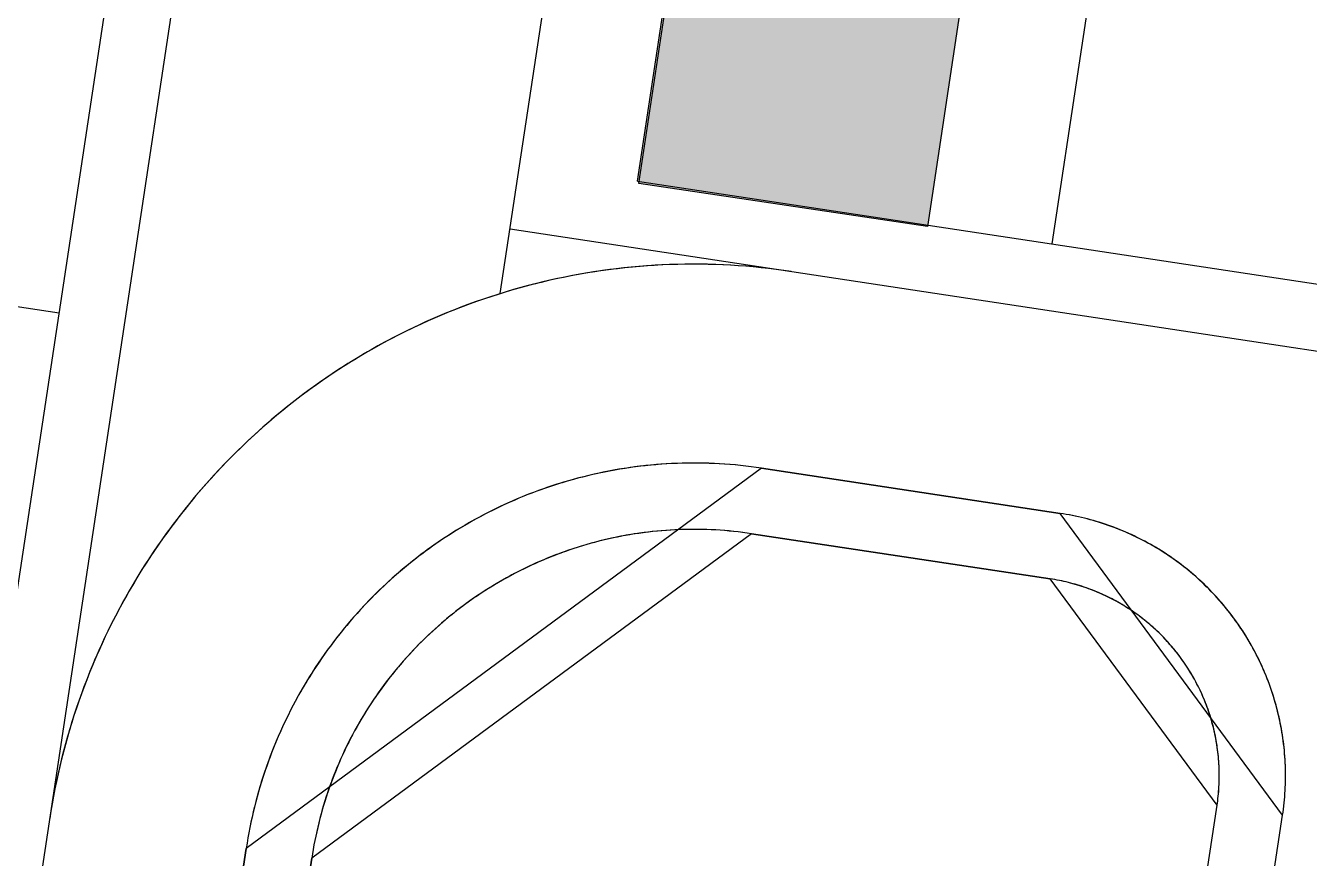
# Model space of a CAD drawing. Header units: metres. Extents: x 680594 to 684853, y 828874 to 830078.
# Drawn here: x 681727.3 to 681785.5, y 829642.9 to 829680.5 of the extents above; entities that cross this region are included whole.
import ezdxf

# ---------------------------------------------------------------- set-up
doc = ezdxf.new("R2010")
doc.units = ezdxf.units.M
doc.layers.add('PLOT_LINES', color=7, linetype='Continuous')
doc.layers.add('SELECTED_PLOTS', color=3, linetype='Continuous')

msp = doc.modelspace()

# ---------------------------------------------------------------- hatches: boundary and pattern name
at = {"layer": 'SELECTED_PLOTS'}
h = msp.add_hatch(color=3, dxfattribs=at)
h.dxf.hatch_style = 1
h.paths.add_polyline_path([(681759.755, 829704.184), (681772.795, 829702.226), (681768.173, 829671.448), (681755.1, 829673.4)])

# ---------------------------------------------------------------- linework, layer by layer
at = {"layer": 'PLOT_LINES'}
for points in [[(681755.03, 829673.498), (681764.299, 829734.801)], [(681755.03, 829673.498), (681764.299, 829734.801)], [(681773.817, 829670.658), (681783.086, 829731.961)], [(681773.817, 829670.658), (681783.086, 829731.961)], [(681720.149, 829589.956), (681737.463, 829704.472)], [(681748.825, 829668.411), (681753.902, 829701.987)], [(681717.183, 829590.404), (681734.049, 829701.955)], [(681667.543, 829676.814), (681728.846, 829667.546)], [(681755.03, 829673.498), (681821.452, 829663.456)], [(681755.03, 829673.498), (681821.452, 829663.456)], [(681749.267, 829671.335), (681821.004, 829660.489)], [(681749.267, 829671.335), (681821.004, 829660.489)], [(681761.998, 829669.411), (681761.655, 829669.46), (681761.313, 829669.506), (681760.969, 829669.548), (681760.626, 829669.585), (681760.281, 829669.619), (681759.937, 829669.648), (681759.592, 829669.674), (681759.247, 829669.695), (681758.902, 829669.713), (681758.556, 829669.726), (681758.21, 829669.736), (681757.865, 829669.741), (681757.519, 829669.742), (681757.173, 829669.739), (681756.827, 829669.732), (681756.482, 829669.721), (681756.136, 829669.706), (681755.791, 829669.687), (681755.446, 829669.664), (681755.101, 829669.637), (681754.757, 829669.606), (681754.413, 829669.571), (681754.069, 829669.532), (681753.726, 829669.488), (681753.383, 829669.441), (681753.041, 829669.39), (681752.7, 829669.334), (681752.359, 829669.275), (681752.019, 829669.212), (681751.68, 829669.145), (681751.342, 829669.073), (681751.004, 829668.998), (681750.668, 829668.919), (681750.332, 829668.836), (681749.997, 829668.749), (681749.664, 829668.658), (681749.331, 829668.563), (681749, 829668.464), (681748.669, 829668.362), (681748.34, 829668.255), (681748.013, 829668.145), (681747.686, 829668.031), (681747.361, 829667.913), (681747.038, 829667.791), (681746.715, 829667.666), (681746.395, 829667.536), (681746.075, 829667.403), (681745.758, 829667.266), (681745.442, 829667.126), (681745.128, 829666.982), (681744.815, 829666.834), (681744.504, 829666.682), (681744.195, 829666.527), (681743.888, 829666.368), (681743.583, 829666.206), (681743.279, 829666.04), (681742.978, 829665.87), (681742.678, 829665.697), (681742.381, 829665.521), (681742.086, 829665.341), (681741.793, 829665.157), (681741.502, 829664.97), (681741.213, 829664.78), (681740.926, 829664.587), (681740.642, 829664.39), (681740.36, 829664.189), (681740.081, 829663.986), (681739.804, 829663.779), (681739.529, 829663.569), (681739.257, 829663.356), (681738.987, 829663.139), (681738.72, 829662.919), (681738.455, 829662.697), (681738.193, 829662.471), (681737.934, 829662.242), (681737.678, 829662.01), (681737.424, 829661.775), (681737.173, 829661.537), (681736.925, 829661.297), (681736.679, 829661.053), (681736.437, 829660.806), (681736.197, 829660.557), (681735.961, 829660.305), (681735.727, 829660.05), (681735.496, 829659.792), (681735.268, 829659.532), (681735.044, 829659.269), (681734.822, 829659.004), (681734.604, 829658.736), (681734.389, 829658.465), (681734.177, 829658.192), (681733.968, 829657.916), (681733.762, 829657.638), (681733.56, 829657.357), (681733.361, 829657.075), (681733.166, 829656.789), (681732.973, 829656.502), (681732.784, 829656.212), (681732.599, 829655.921), (681732.417, 829655.627), (681732.238, 829655.33), (681732.063, 829655.032), (681731.891, 829654.732), (681731.723, 829654.43), (681731.559, 829654.126), (681731.398, 829653.82), (681731.241, 829653.512), (681731.087, 829653.202), (681730.937, 829652.89), (681730.79, 829652.577), (681730.647, 829652.262), (681730.508, 829651.946), (681730.373, 829651.627), (681730.242, 829651.308), (681730.114, 829650.986), (681729.99, 829650.663), (681729.869, 829650.339), (681729.753, 829650.014), (681729.64, 829649.687), (681729.532, 829649.358), (681729.427, 829649.029), (681729.326, 829648.698), (681729.228, 829648.366), (681729.135, 829648.033), (681729.046, 829647.699), (681728.96, 829647.364), (681728.879, 829647.028), (681728.801, 829646.691), (681728.727, 829646.353), (681728.658, 829646.015), (681728.592, 829645.675), (681728.53, 829645.335), (681728.473, 829644.994), (681728.419, 829644.652)], [(681761.998, 829669.411), (681761.658, 829669.46), (681761.318, 829669.505), (681760.977, 829669.547), (681760.636, 829669.584), (681760.294, 829669.618), (681759.952, 829669.647), (681759.61, 829669.673), (681759.267, 829669.694), (681758.925, 829669.712), (681758.582, 829669.725), (681758.238, 829669.735), (681757.895, 829669.74), (681757.552, 829669.742), (681757.209, 829669.74), (681756.866, 829669.733), (681756.523, 829669.723), (681756.18, 829669.708), (681755.837, 829669.69), (681755.494, 829669.668), (681755.152, 829669.641), (681754.81, 829669.611), (681754.469, 829669.577), (681754.128, 829669.538), (681753.787, 829669.496), (681753.447, 829669.45), (681753.107, 829669.4), (681752.768, 829669.346), (681752.43, 829669.288), (681752.092, 829669.226), (681751.755, 829669.16), (681751.419, 829669.09), (681751.084, 829669.016), (681750.75, 829668.939), (681750.416, 829668.857), (681750.084, 829668.772), (681749.752, 829668.683), (681749.422, 829668.589), (681749.093, 829668.493), (681748.765, 829668.392), (681748.438, 829668.287), (681748.112, 829668.179), (681747.788, 829668.067), (681747.465, 829667.951), (681747.143, 829667.831), (681746.823, 829667.708), (681746.504, 829667.581), (681746.186, 829667.45), (681745.871, 829667.315), (681745.556, 829667.177), (681745.244, 829667.035), (681744.933, 829666.89), (681744.624, 829666.741), (681744.316, 829666.588), (681744.011, 829666.432), (681743.707, 829666.272), (681743.405, 829666.109), (681743.105, 829665.942), (681742.807, 829665.772), (681742.511, 829665.598), (681742.217, 829665.421), (681741.925, 829665.241), (681741.635, 829665.057), (681741.347, 829664.869), (681741.062, 829664.679), (681740.779, 829664.485), (681740.498, 829664.288), (681740.219, 829664.087), (681739.943, 829663.883), (681739.669, 829663.677), (681739.398, 829663.467), (681739.129, 829663.253), (681738.862, 829663.037), (681738.598, 829662.818), (681738.337, 829662.595), (681738.078, 829662.37), (681737.822, 829662.141), (681737.568, 829661.91), (681737.318, 829661.675), (681737.07, 829661.438), (681736.824, 829661.198), (681736.582, 829660.955), (681736.342, 829660.709), (681736.106, 829660.46), (681735.872, 829660.209), (681735.641, 829659.955), (681735.413, 829659.698), (681735.188, 829659.439), (681734.966, 829659.177), (681734.748, 829658.913), (681734.532, 829658.646), (681734.319, 829658.376), (681734.11, 829658.104), (681733.904, 829657.83), (681733.701, 829657.553), (681733.501, 829657.274), (681733.304, 829656.992), (681733.111, 829656.709), (681732.921, 829656.423), (681732.735, 829656.135), (681732.551, 829655.845), (681732.371, 829655.552), (681732.195, 829655.258), (681732.022, 829654.961), (681731.853, 829654.663), (681731.686, 829654.362), (681731.524, 829654.06), (681731.365, 829653.756), (681731.209, 829653.45), (681731.058, 829653.142), (681730.909, 829652.833), (681730.765, 829652.521), (681730.624, 829652.208), (681730.486, 829651.894), (681730.352, 829651.578), (681730.222, 829651.26), (681730.096, 829650.941), (681729.973, 829650.62), (681729.855, 829650.298), (681729.739, 829649.975), (681729.628, 829649.65), (681729.52, 829649.324), (681729.417, 829648.997), (681729.317, 829648.669), (681729.221, 829648.339), (681729.128, 829648.009), (681729.04, 829647.677), (681728.955, 829647.344), (681728.875, 829647.011), (681728.798, 829646.676), (681728.725, 829646.341), (681728.656, 829646.004), (681728.591, 829645.667), (681728.53, 829645.33), (681728.472, 829644.991), (681728.419, 829644.652)], [(681760.652, 829660.512), (681760.414, 829660.546), (681760.176, 829660.578), (681759.938, 829660.607), (681759.699, 829660.633), (681759.46, 829660.656), (681759.22, 829660.677), (681758.981, 829660.695), (681758.741, 829660.71), (681758.501, 829660.722), (681758.261, 829660.731), (681758.02, 829660.738), (681757.78, 829660.741), (681757.54, 829660.742), (681757.299, 829660.74), (681757.059, 829660.735), (681756.819, 829660.728), (681756.579, 829660.717), (681756.339, 829660.704), (681756.099, 829660.688), (681755.86, 829660.669), (681755.62, 829660.647), (681755.381, 829660.623), (681755.142, 829660.596), (681754.904, 829660.566), (681754.666, 829660.533), (681754.428, 829660.497), (681754.191, 829660.459), (681753.954, 829660.418), (681753.718, 829660.374), (681753.482, 829660.327), (681753.247, 829660.277), (681753.013, 829660.225), (681752.779, 829660.17), (681752.546, 829660.112), (681752.313, 829660.052), (681752.081, 829659.989), (681751.85, 829659.923), (681751.62, 829659.854), (681751.39, 829659.783), (681751.162, 829659.709), (681750.934, 829659.632), (681750.707, 829659.553), (681750.481, 829659.471), (681750.256, 829659.386), (681750.032, 829659.299), (681749.809, 829659.209), (681749.588, 829659.117), (681749.367, 829659.022), (681749.147, 829658.924), (681748.929, 829658.824), (681748.712, 829658.721), (681748.496, 829658.616), (681748.281, 829658.508), (681748.067, 829658.397), (681747.855, 829658.285), (681747.644, 829658.169), (681747.435, 829658.052), (681747.227, 829657.931), (681747.02, 829657.809), (681746.815, 829657.684), (681746.611, 829657.556), (681746.409, 829657.426), (681746.209, 829657.294), (681746.009, 829657.159), (681745.812, 829657.023), (681745.616, 829656.883), (681745.422, 829656.742), (681745.229, 829656.598), (681745.038, 829656.452), (681744.849, 829656.304), (681744.662, 829656.154), (681744.476, 829656.001), (681744.292, 829655.846), (681744.11, 829655.689), (681743.93, 829655.53), (681743.752, 829655.369), (681743.576, 829655.206), (681743.401, 829655.041), (681743.229, 829654.873), (681743.058, 829654.704), (681742.89, 829654.533), (681742.723, 829654.359), (681742.559, 829654.184), (681742.396, 829654.007), (681742.236, 829653.828), (681742.078, 829653.647), (681741.922, 829653.464), (681741.768, 829653.28), (681741.616, 829653.093), (681741.466, 829652.905), (681741.319, 829652.716), (681741.174, 829652.524), (681741.031, 829652.331), (681740.891, 829652.136), (681740.752, 829651.939), (681740.616, 829651.741), (681740.483, 829651.541), (681740.351, 829651.34), (681740.223, 829651.137), (681740.096, 829650.933), (681739.972, 829650.727), (681739.85, 829650.52), (681739.731, 829650.311), (681739.614, 829650.101), (681739.5, 829649.89), (681739.388, 829649.677), (681739.279, 829649.463), (681739.172, 829649.248), (681739.067, 829649.032), (681738.966, 829648.814), (681738.866, 829648.595), (681738.77, 829648.375), (681738.676, 829648.154), (681738.584, 829647.932), (681738.496, 829647.708), (681738.409, 829647.484), (681738.326, 829647.259), (681738.245, 829647.032), (681738.167, 829646.805), (681738.091, 829646.577), (681738.018, 829646.348), (681737.948, 829646.118), (681737.88, 829645.888), (681737.815, 829645.656), (681737.753, 829645.424), (681737.694, 829645.191), (681737.637, 829644.958), (681737.583, 829644.724), (681737.532, 829644.489), (681737.484, 829644.253), (681737.438, 829644.018), (681737.395, 829643.781), (681737.355, 829643.544), (681737.318, 829643.307)], [(681760.652, 829660.512), (681760.416, 829660.546), (681760.18, 829660.578), (681759.943, 829660.606), (681759.706, 829660.632), (681759.468, 829660.656), (681759.231, 829660.676), (681758.993, 829660.694), (681758.755, 829660.709), (681758.517, 829660.721), (681758.278, 829660.73), (681758.04, 829660.737), (681757.801, 829660.741), (681757.563, 829660.742), (681757.324, 829660.74), (681757.086, 829660.736), (681756.847, 829660.729), (681756.609, 829660.719), (681756.371, 829660.706), (681756.133, 829660.69), (681755.895, 829660.672), (681755.658, 829660.651), (681755.42, 829660.627), (681755.183, 829660.601), (681754.946, 829660.571), (681754.71, 829660.539), (681754.474, 829660.504), (681754.239, 829660.467), (681754.003, 829660.426), (681753.769, 829660.383), (681753.535, 829660.337), (681753.301, 829660.289), (681753.068, 829660.238), (681752.836, 829660.184), (681752.604, 829660.127), (681752.373, 829660.068), (681752.143, 829660.006), (681751.913, 829659.941), (681751.684, 829659.874), (681751.456, 829659.804), (681751.229, 829659.731), (681751.003, 829659.656), (681750.777, 829659.578), (681750.553, 829659.497), (681750.329, 829659.414), (681750.107, 829659.328), (681749.885, 829659.24), (681749.665, 829659.149), (681749.445, 829659.056), (681749.227, 829658.96), (681749.01, 829658.861), (681748.794, 829658.76), (681748.579, 829658.657), (681748.365, 829658.55), (681748.153, 829658.442), (681747.942, 829658.331), (681747.732, 829658.217), (681747.523, 829658.102), (681747.316, 829657.983), (681747.11, 829657.863), (681746.906, 829657.739), (681746.703, 829657.614), (681746.502, 829657.486), (681746.302, 829657.356), (681746.104, 829657.224), (681745.907, 829657.089), (681745.712, 829656.952), (681745.518, 829656.812), (681745.326, 829656.671), (681745.136, 829656.527), (681744.947, 829656.381), (681744.76, 829656.233), (681744.575, 829656.083), (681744.392, 829655.93), (681744.21, 829655.776), (681744.03, 829655.619), (681743.852, 829655.46), (681743.676, 829655.299), (681743.502, 829655.136), (681743.329, 829654.971), (681743.159, 829654.804), (681742.99, 829654.636), (681742.824, 829654.465), (681742.659, 829654.292), (681742.497, 829654.117), (681742.337, 829653.941), (681742.178, 829653.763), (681742.022, 829653.582), (681741.868, 829653.4), (681741.716, 829653.217), (681741.566, 829653.031), (681741.418, 829652.844), (681741.273, 829652.655), (681741.129, 829652.464), (681740.988, 829652.272), (681740.849, 829652.078), (681740.713, 829651.882), (681740.578, 829651.685), (681740.447, 829651.486), (681740.317, 829651.286), (681740.19, 829651.084), (681740.065, 829650.881), (681739.942, 829650.677), (681739.822, 829650.471), (681739.704, 829650.263), (681739.589, 829650.055), (681739.476, 829649.844), (681739.365, 829649.633), (681739.257, 829649.42), (681739.151, 829649.206), (681739.048, 829648.991), (681738.948, 829648.775), (681738.85, 829648.558), (681738.754, 829648.339), (681738.661, 829648.119), (681738.571, 829647.899), (681738.483, 829647.677), (681738.398, 829647.454), (681738.315, 829647.23), (681738.235, 829647.006), (681738.158, 829646.78), (681738.083, 829646.553), (681738.011, 829646.326), (681737.942, 829646.098), (681737.875, 829645.869), (681737.811, 829645.639), (681737.749, 829645.409), (681737.691, 829645.178), (681737.634, 829644.946), (681737.581, 829644.713), (681737.53, 829644.48), (681737.482, 829644.246), (681737.437, 829644.012), (681737.395, 829643.778), (681737.355, 829643.542), (681737.318, 829643.307)], [(681782.853, 829635.595), (681784.246, 829644.808), (681774.175, 829658.467), (681760.652, 829660.512), (681737.318, 829643.307), (681735.925, 829634.093), (681745.996, 829620.434), (681759.519, 829618.39), (681782.853, 829635.595)], [(681760.652, 829660.512), (681774.175, 829658.467)], [(681760.652, 829660.512), (681774.175, 829658.467)], [(681784.246, 829644.808), (681784.266, 829644.946), (681784.285, 829645.085), (681784.302, 829645.223), (681784.317, 829645.362), (681784.331, 829645.501), (681784.343, 829645.64), (681784.353, 829645.779), (681784.362, 829645.919), (681784.369, 829646.058), (681784.374, 829646.198), (681784.378, 829646.337), (681784.38, 829646.477), (681784.381, 829646.616), (681784.38, 829646.756), (681784.378, 829646.896), (681784.373, 829647.035), (681784.367, 829647.175), (681784.36, 829647.314), (681784.351, 829647.454), (681784.34, 829647.593), (681784.328, 829647.732), (681784.314, 829647.871), (681784.298, 829648.009), (681784.281, 829648.148), (681784.262, 829648.286), (681784.242, 829648.425), (681784.22, 829648.562), (681784.196, 829648.7), (681784.171, 829648.837), (681784.144, 829648.974), (681784.116, 829649.111), (681784.086, 829649.247), (681784.054, 829649.383), (681784.021, 829649.519), (681783.986, 829649.654), (681783.95, 829649.789), (681783.912, 829649.924), (681783.873, 829650.057), (681783.832, 829650.191), (681783.789, 829650.324), (681783.745, 829650.456), (681783.7, 829650.588), (681783.653, 829650.72), (681783.604, 829650.851), (681783.554, 829650.981), (681783.502, 829651.111), (681783.449, 829651.24), (681783.394, 829651.368), (681783.338, 829651.496), (681783.28, 829651.623), (681783.221, 829651.75), (681783.16, 829651.875), (681783.098, 829652.001), (681783.035, 829652.125), (681782.97, 829652.248), (681782.903, 829652.371), (681782.835, 829652.493), (681782.766, 829652.615), (681782.696, 829652.735), (681782.623, 829652.855), (681782.55, 829652.973), (681782.475, 829653.091), (681782.399, 829653.208), (681782.322, 829653.324), (681782.243, 829653.44), (681782.162, 829653.554), (681782.081, 829653.667), (681781.998, 829653.779), (681781.914, 829653.891), (681781.828, 829654.001), (681781.742, 829654.111), (681781.654, 829654.219), (681781.564, 829654.327), (681781.474, 829654.433), (681781.382, 829654.538), (681781.289, 829654.642), (681781.195, 829654.745), (681781.1, 829654.847), (681781.003, 829654.948), (681780.905, 829655.048), (681780.807, 829655.147), (681780.707, 829655.244), (681780.606, 829655.34), (681780.503, 829655.436), (681780.4, 829655.529), (681780.296, 829655.622), (681780.19, 829655.714), (681780.084, 829655.804), (681779.976, 829655.893), (681779.867, 829655.981), (681779.758, 829656.067), (681779.647, 829656.152), (681779.535, 829656.236), (681779.423, 829656.319), (681779.309, 829656.4), (681779.195, 829656.48), (681779.079, 829656.559), (681778.963, 829656.636), (681778.846, 829656.712), (681778.728, 829656.786), (681778.609, 829656.859), (681778.489, 829656.931), (681778.369, 829657.002), (681778.247, 829657.07), (681778.125, 829657.138), (681778.002, 829657.204), (681777.878, 829657.269), (681777.754, 829657.332), (681777.629, 829657.394), (681777.503, 829657.454), (681777.376, 829657.513), (681777.249, 829657.57), (681777.121, 829657.626), (681776.992, 829657.681), (681776.863, 829657.734), (681776.733, 829657.785), (681776.603, 829657.835), (681776.472, 829657.883), (681776.34, 829657.93), (681776.208, 829657.975), (681776.076, 829658.019), (681775.943, 829658.061), (681775.809, 829658.102), (681775.675, 829658.141), (681775.54, 829658.179), (681775.405, 829658.215), (681775.27, 829658.249), (681775.134, 829658.282), (681774.998, 829658.313), (681774.862, 829658.343), (681774.725, 829658.371), (681774.588, 829658.397), (681774.451, 829658.422), (681774.313, 829658.445), (681774.175, 829658.467)], [(681784.246, 829644.808), (681784.267, 829644.947), (681784.285, 829645.087), (681784.302, 829645.226), (681784.317, 829645.366), (681784.331, 829645.506), (681784.343, 829645.646), (681784.353, 829645.787), (681784.362, 829645.927), (681784.369, 829646.068), (681784.375, 829646.208), (681784.378, 829646.349), (681784.381, 829646.489), (681784.381, 829646.63), (681784.38, 829646.771), (681784.377, 829646.911), (681784.373, 829647.052), (681784.367, 829647.192), (681784.359, 829647.333), (681784.349, 829647.473), (681784.338, 829647.613), (681784.326, 829647.754), (681784.311, 829647.894), (681784.295, 829648.033), (681784.278, 829648.173), (681784.259, 829648.312), (681784.238, 829648.451), (681784.215, 829648.59), (681784.191, 829648.729), (681784.165, 829648.867), (681784.138, 829649.005), (681784.109, 829649.143), (681784.079, 829649.28), (681784.046, 829649.417), (681784.013, 829649.553), (681783.977, 829649.69), (681783.94, 829649.825), (681783.902, 829649.961), (681783.861, 829650.095), (681783.82, 829650.23), (681783.776, 829650.364), (681783.731, 829650.497), (681783.685, 829650.63), (681783.637, 829650.762), (681783.588, 829650.894), (681783.536, 829651.025), (681783.484, 829651.155), (681783.43, 829651.285), (681783.374, 829651.414), (681783.317, 829651.543), (681783.258, 829651.67), (681783.198, 829651.798), (681783.136, 829651.924), (681783.073, 829652.05), (681783.009, 829652.175), (681782.943, 829652.299), (681782.875, 829652.422), (681782.806, 829652.545), (681782.736, 829652.667), (681782.664, 829652.788), (681782.591, 829652.908), (681782.516, 829653.027), (681782.44, 829653.145), (681782.363, 829653.263), (681782.284, 829653.379), (681782.204, 829653.495), (681782.122, 829653.61), (681782.04, 829653.723), (681781.955, 829653.836), (681781.87, 829653.948), (681781.783, 829654.059), (681781.695, 829654.168), (681781.606, 829654.277), (681781.515, 829654.385), (681781.423, 829654.491), (681781.33, 829654.597), (681781.236, 829654.701), (681781.14, 829654.804), (681781.044, 829654.906), (681780.946, 829655.007), (681780.847, 829655.107), (681780.746, 829655.206), (681780.645, 829655.303), (681780.542, 829655.399), (681780.439, 829655.495), (681780.334, 829655.588), (681780.228, 829655.681), (681780.121, 829655.772), (681780.013, 829655.862), (681779.904, 829655.951), (681779.794, 829656.039), (681779.683, 829656.125), (681779.571, 829656.21), (681779.457, 829656.294), (681779.343, 829656.376), (681779.228, 829656.457), (681779.112, 829656.536), (681778.995, 829656.615), (681778.878, 829656.691), (681778.759, 829656.767), (681778.639, 829656.841), (681778.519, 829656.914), (681778.397, 829656.985), (681778.275, 829657.055), (681778.152, 829657.123), (681778.029, 829657.19), (681777.904, 829657.255), (681777.779, 829657.319), (681777.653, 829657.382), (681777.526, 829657.443), (681777.399, 829657.503), (681777.271, 829657.561), (681777.142, 829657.617), (681777.012, 829657.672), (681776.882, 829657.726), (681776.752, 829657.778), (681776.62, 829657.828), (681776.488, 829657.877), (681776.356, 829657.925), (681776.223, 829657.97), (681776.089, 829658.015), (681775.955, 829658.057), (681775.821, 829658.098), (681775.686, 829658.138), (681775.55, 829658.176), (681775.415, 829658.212), (681775.278, 829658.247), (681775.142, 829658.28), (681775.004, 829658.312), (681774.867, 829658.342), (681774.729, 829658.37), (681774.591, 829658.397), (681774.453, 829658.422), (681774.314, 829658.445), (681774.175, 829658.467)], [(681779.887, 829636.043), (681781.28, 829645.257), (681773.727, 829655.501), (681760.204, 829657.545), (681740.284, 829642.858), (681738.891, 829633.645), (681746.445, 829623.4), (681759.967, 829621.356), (681779.887, 829636.043)], [(681779.887, 829636.043), (681781.28, 829645.257), (681773.727, 829655.501), (681760.204, 829657.545), (681740.284, 829642.858), (681738.891, 829633.645), (681746.445, 829623.4), (681759.967, 829621.356), (681779.887, 829636.043)], [(681760.204, 829657.545), (681760.001, 829657.575), (681759.797, 829657.602), (681759.594, 829657.627), (681759.39, 829657.649), (681759.186, 829657.669), (681758.981, 829657.687), (681758.777, 829657.702), (681758.572, 829657.714), (681758.367, 829657.725), (681758.162, 829657.733), (681757.957, 829657.738), (681757.752, 829657.741), (681757.547, 829657.742), (681757.342, 829657.74), (681757.136, 829657.736), (681756.931, 829657.73), (681756.727, 829657.721), (681756.522, 829657.71), (681756.317, 829657.696), (681756.112, 829657.68), (681755.908, 829657.661), (681755.704, 829657.64), (681755.5, 829657.617), (681755.297, 829657.592), (681755.094, 829657.563), (681754.891, 829657.533), (681754.688, 829657.5), (681754.486, 829657.465), (681754.284, 829657.428), (681754.083, 829657.388), (681753.882, 829657.345), (681753.682, 829657.301), (681753.483, 829657.254), (681753.283, 829657.205), (681753.085, 829657.153), (681752.887, 829657.099), (681752.69, 829657.043), (681752.493, 829656.984), (681752.297, 829656.923), (681752.102, 829656.86), (681751.908, 829656.795), (681751.714, 829656.727), (681751.521, 829656.657), (681751.329, 829656.585), (681751.138, 829656.51), (681750.948, 829656.434), (681750.758, 829656.355), (681750.57, 829656.273), (681750.382, 829656.19), (681750.196, 829656.104), (681750.011, 829656.017), (681749.826, 829655.927), (681749.643, 829655.835), (681749.461, 829655.741), (681749.28, 829655.644), (681749.1, 829655.546), (681748.921, 829655.445), (681748.743, 829655.343), (681748.567, 829655.238), (681748.392, 829655.131), (681748.218, 829655.022), (681748.045, 829654.911), (681747.874, 829654.799), (681747.704, 829654.684), (681747.535, 829654.567), (681747.368, 829654.448), (681747.202, 829654.327), (681747.038, 829654.205), (681746.875, 829654.08), (681746.713, 829653.953), (681746.553, 829653.825), (681746.395, 829653.695), (681746.238, 829653.563), (681746.083, 829653.429), (681745.929, 829653.293), (681745.777, 829653.155), (681745.626, 829653.016), (681745.477, 829652.875), (681745.33, 829652.732), (681745.184, 829652.588), (681745.04, 829652.441), (681744.898, 829652.293), (681744.758, 829652.144), (681744.619, 829651.993), (681744.482, 829651.84), (681744.347, 829651.685), (681744.214, 829651.529), (681744.083, 829651.372), (681743.953, 829651.213), (681743.826, 829651.052), (681743.7, 829650.89), (681743.576, 829650.727), (681743.454, 829650.562), (681743.334, 829650.395), (681743.216, 829650.227), (681743.1, 829650.058), (681742.986, 829649.888), (681742.874, 829649.716), (681742.764, 829649.543), (681742.656, 829649.368), (681742.55, 829649.193), (681742.446, 829649.016), (681742.344, 829648.838), (681742.244, 829648.659), (681742.147, 829648.478), (681742.051, 829648.297), (681741.958, 829648.114), (681741.867, 829647.93), (681741.778, 829647.745), (681741.691, 829647.559), (681741.606, 829647.373), (681741.524, 829647.185), (681741.443, 829646.996), (681741.365, 829646.806), (681741.29, 829646.616), (681741.216, 829646.424), (681741.145, 829646.232), (681741.075, 829646.039), (681741.009, 829645.845), (681740.944, 829645.65), (681740.882, 829645.455), (681740.822, 829645.258), (681740.764, 829645.062), (681740.709, 829644.864), (681740.656, 829644.666), (681740.605, 829644.467), (681740.557, 829644.268), (681740.511, 829644.068), (681740.467, 829643.867), (681740.426, 829643.666), (681740.387, 829643.465), (681740.35, 829643.263), (681740.316, 829643.061), (681740.284, 829642.858)], [(681760.204, 829657.545), (681760.002, 829657.575), (681759.8, 829657.602), (681759.598, 829657.626), (681759.396, 829657.648), (681759.193, 829657.668), (681758.99, 829657.686), (681758.787, 829657.701), (681758.584, 829657.714), (681758.381, 829657.724), (681758.177, 829657.732), (681757.974, 829657.738), (681757.77, 829657.741), (681757.566, 829657.742), (681757.363, 829657.741), (681757.159, 829657.737), (681756.956, 829657.731), (681756.752, 829657.722), (681756.549, 829657.711), (681756.346, 829657.698), (681756.143, 829657.682), (681755.94, 829657.664), (681755.737, 829657.644), (681755.535, 829657.621), (681755.333, 829657.596), (681755.131, 829657.569), (681754.93, 829657.539), (681754.729, 829657.507), (681754.528, 829657.473), (681754.328, 829657.436), (681754.128, 829657.397), (681753.928, 829657.355), (681753.73, 829657.312), (681753.531, 829657.265), (681753.333, 829657.217), (681753.136, 829657.167), (681752.94, 829657.114), (681752.744, 829657.058), (681752.548, 829657.001), (681752.354, 829656.941), (681752.16, 829656.879), (681751.967, 829656.815), (681751.774, 829656.748), (681751.582, 829656.679), (681751.392, 829656.608), (681751.202, 829656.535), (681751.012, 829656.46), (681750.824, 829656.382), (681750.637, 829656.303), (681750.45, 829656.221), (681750.265, 829656.136), (681750.081, 829656.05), (681749.897, 829655.962), (681749.715, 829655.871), (681749.533, 829655.779), (681749.353, 829655.684), (681749.174, 829655.587), (681748.996, 829655.488), (681748.819, 829655.387), (681748.644, 829655.284), (681748.469, 829655.179), (681748.296, 829655.072), (681748.124, 829654.963), (681747.954, 829654.852), (681747.784, 829654.738), (681747.616, 829654.623), (681747.45, 829654.506), (681747.284, 829654.387), (681747.12, 829654.267), (681746.958, 829654.144), (681746.797, 829654.019), (681746.637, 829653.893), (681746.479, 829653.764), (681746.323, 829653.634), (681746.168, 829653.502), (681746.014, 829653.369), (681745.862, 829653.233), (681745.712, 829653.096), (681745.563, 829652.957), (681745.416, 829652.816), (681745.27, 829652.673), (681745.127, 829652.529), (681744.984, 829652.383), (681744.844, 829652.236), (681744.705, 829652.087), (681744.568, 829651.936), (681744.433, 829651.784), (681744.3, 829651.63), (681744.168, 829651.475), (681744.038, 829651.318), (681743.911, 829651.159), (681743.784, 829651), (681743.66, 829650.838), (681743.538, 829650.675), (681743.417, 829650.511), (681743.299, 829650.346), (681743.182, 829650.179), (681743.068, 829650.01), (681742.955, 829649.841), (681742.844, 829649.67), (681742.736, 829649.498), (681742.629, 829649.324), (681742.524, 829649.15), (681742.422, 829648.974), (681742.321, 829648.797), (681742.223, 829648.619), (681742.126, 829648.439), (681742.032, 829648.259), (681741.94, 829648.077), (681741.849, 829647.895), (681741.761, 829647.711), (681741.676, 829647.526), (681741.592, 829647.341), (681741.51, 829647.154), (681741.431, 829646.967), (681741.354, 829646.778), (681741.279, 829646.589), (681741.206, 829646.399), (681741.136, 829646.208), (681741.067, 829646.016), (681741.001, 829645.823), (681740.938, 829645.63), (681740.876, 829645.436), (681740.817, 829645.241), (681740.76, 829645.045), (681740.705, 829644.849), (681740.652, 829644.653), (681740.602, 829644.455), (681740.554, 829644.257), (681740.509, 829644.059), (681740.466, 829643.86), (681740.425, 829643.66), (681740.386, 829643.461), (681740.35, 829643.26), (681740.316, 829643.059), (681740.284, 829642.858)], [(681760.204, 829657.545), (681773.727, 829655.501)], [(681760.204, 829657.545), (681773.727, 829655.501)], [(681781.28, 829645.257), (681781.295, 829645.36), (681781.309, 829645.464), (681781.322, 829645.568), (681781.333, 829645.672), (681781.343, 829645.776), (681781.352, 829645.881), (681781.36, 829645.985), (681781.367, 829646.09), (681781.372, 829646.194), (681781.376, 829646.299), (681781.379, 829646.403), (681781.381, 829646.508), (681781.381, 829646.613), (681781.38, 829646.718), (681781.378, 829646.822), (681781.375, 829646.927), (681781.371, 829647.032), (681781.365, 829647.136), (681781.358, 829647.241), (681781.35, 829647.345), (681781.341, 829647.449), (681781.331, 829647.554), (681781.319, 829647.658), (681781.306, 829647.762), (681781.292, 829647.865), (681781.277, 829647.969), (681781.26, 829648.072), (681781.243, 829648.176), (681781.224, 829648.279), (681781.204, 829648.381), (681781.182, 829648.484), (681781.16, 829648.586), (681781.136, 829648.688), (681781.111, 829648.79), (681781.085, 829648.891), (681781.058, 829648.992), (681781.03, 829649.093), (681781, 829649.194), (681780.969, 829649.294), (681780.937, 829649.393), (681780.904, 829649.493), (681780.87, 829649.592), (681780.835, 829649.69), (681780.798, 829649.789), (681780.761, 829649.886), (681780.722, 829649.984), (681780.682, 829650.08), (681780.641, 829650.177), (681780.599, 829650.273), (681780.555, 829650.368), (681780.511, 829650.463), (681780.466, 829650.557), (681780.419, 829650.651), (681780.371, 829650.744), (681780.323, 829650.837), (681780.273, 829650.929), (681780.222, 829651.02), (681780.17, 829651.111), (681780.117, 829651.202), (681780.063, 829651.291), (681780.008, 829651.38), (681779.952, 829651.469), (681779.895, 829651.557), (681779.836, 829651.644), (681779.777, 829651.73), (681779.717, 829651.816), (681779.656, 829651.901), (681779.594, 829651.985), (681779.531, 829652.069), (681779.467, 829652.151), (681779.402, 829652.234), (681779.336, 829652.315), (681779.269, 829652.395), (681779.201, 829652.475), (681779.132, 829652.554), (681779.062, 829652.632), (681778.992, 829652.71), (681778.92, 829652.786), (681778.848, 829652.862), (681778.774, 829652.937), (681778.7, 829653.01), (681778.625, 829653.084), (681778.549, 829653.156), (681778.473, 829653.227), (681778.395, 829653.298), (681778.317, 829653.367), (681778.238, 829653.436), (681778.158, 829653.503), (681778.077, 829653.57), (681777.996, 829653.636), (681777.914, 829653.701), (681777.831, 829653.765), (681777.747, 829653.828), (681777.662, 829653.89), (681777.577, 829653.95), (681777.491, 829654.01), (681777.405, 829654.069), (681777.318, 829654.127), (681777.23, 829654.184), (681777.141, 829654.24), (681777.052, 829654.295), (681776.962, 829654.349), (681776.872, 829654.402), (681776.781, 829654.453), (681776.689, 829654.504), (681776.597, 829654.554), (681776.504, 829654.602), (681776.411, 829654.65), (681776.317, 829654.696), (681776.222, 829654.741), (681776.127, 829654.785), (681776.032, 829654.828), (681775.936, 829654.87), (681775.839, 829654.911), (681775.743, 829654.951), (681775.645, 829654.989), (681775.547, 829655.027), (681775.449, 829655.063), (681775.35, 829655.098), (681775.251, 829655.132), (681775.152, 829655.165), (681775.052, 829655.197), (681774.952, 829655.227), (681774.851, 829655.256), (681774.751, 829655.284), (681774.649, 829655.311), (681774.548, 829655.337), (681774.446, 829655.362), (681774.344, 829655.385), (681774.242, 829655.408), (681774.139, 829655.429), (681774.036, 829655.448), (681773.933, 829655.467), (681773.83, 829655.485), (681773.727, 829655.501)], [(681781.28, 829645.257), (681781.295, 829645.361), (681781.309, 829645.466), (681781.322, 829645.57), (681781.333, 829645.675), (681781.344, 829645.78), (681781.353, 829645.885), (681781.36, 829645.99), (681781.367, 829646.096), (681781.372, 829646.201), (681781.376, 829646.307), (681781.379, 829646.412), (681781.381, 829646.518), (681781.381, 829646.623), (681781.38, 829646.729), (681781.378, 829646.834), (681781.375, 829646.939), (681781.37, 829647.045), (681781.364, 829647.15), (681781.357, 829647.255), (681781.349, 829647.361), (681781.34, 829647.466), (681781.329, 829647.571), (681781.317, 829647.675), (681781.304, 829647.78), (681781.289, 829647.885), (681781.274, 829647.989), (681781.257, 829648.093), (681781.239, 829648.197), (681781.219, 829648.301), (681781.199, 829648.404), (681781.177, 829648.507), (681781.154, 829648.61), (681781.13, 829648.713), (681781.105, 829648.816), (681781.078, 829648.918), (681781.05, 829649.019), (681781.021, 829649.121), (681780.991, 829649.222), (681780.96, 829649.323), (681780.928, 829649.423), (681780.894, 829649.523), (681780.859, 829649.623), (681780.823, 829649.722), (681780.786, 829649.821), (681780.748, 829649.919), (681780.708, 829650.017), (681780.668, 829650.114), (681780.626, 829650.211), (681780.583, 829650.307), (681780.539, 829650.403), (681780.494, 829650.499), (681780.448, 829650.594), (681780.4, 829650.688), (681780.352, 829650.782), (681780.302, 829650.875), (681780.252, 829650.967), (681780.2, 829651.059), (681780.147, 829651.151), (681780.093, 829651.241), (681780.038, 829651.331), (681779.982, 829651.421), (681779.925, 829651.51), (681779.867, 829651.598), (681779.808, 829651.685), (681779.748, 829651.772), (681779.687, 829651.858), (681779.625, 829651.943), (681779.562, 829652.028), (681779.498, 829652.111), (681779.433, 829652.194), (681779.367, 829652.277), (681779.3, 829652.358), (681779.232, 829652.439), (681779.163, 829652.519), (681779.093, 829652.598), (681779.022, 829652.676), (681778.951, 829652.754), (681778.878, 829652.83), (681778.805, 829652.906), (681778.73, 829652.981), (681778.655, 829653.055), (681778.579, 829653.128), (681778.502, 829653.2), (681778.424, 829653.271), (681778.346, 829653.342), (681778.266, 829653.411), (681778.186, 829653.48), (681778.105, 829653.547), (681778.023, 829653.614), (681777.941, 829653.68), (681777.857, 829653.744), (681777.773, 829653.808), (681777.688, 829653.871), (681777.603, 829653.932), (681777.516, 829653.993), (681777.429, 829654.053), (681777.342, 829654.111), (681777.253, 829654.169), (681777.164, 829654.226), (681777.075, 829654.281), (681776.984, 829654.336), (681776.893, 829654.389), (681776.802, 829654.441), (681776.71, 829654.493), (681776.617, 829654.543), (681776.523, 829654.592), (681776.429, 829654.64), (681776.335, 829654.687), (681776.24, 829654.733), (681776.144, 829654.777), (681776.048, 829654.821), (681775.952, 829654.863), (681775.855, 829654.905), (681775.757, 829654.945), (681775.659, 829654.984), (681775.561, 829655.022), (681775.462, 829655.058), (681775.362, 829655.094), (681775.263, 829655.128), (681775.162, 829655.161), (681775.062, 829655.193), (681774.961, 829655.224), (681774.86, 829655.254), (681774.758, 829655.282), (681774.656, 829655.31), (681774.554, 829655.336), (681774.451, 829655.361), (681774.349, 829655.384), (681774.246, 829655.407), (681774.142, 829655.428), (681774.039, 829655.448), (681773.935, 829655.467), (681773.831, 829655.484), (681773.727, 829655.501)], [(681779.887, 829636.043), (681781.28, 829645.257)], [(681779.887, 829636.043), (681781.28, 829645.257)], [(681782.853, 829635.595), (681784.246, 829644.808)], [(681782.853, 829635.595), (681784.246, 829644.808)], [(681735.925, 829634.093), (681737.318, 829643.307)], [(681738.891, 829633.645), (681740.284, 829642.858)]]:
    msp.add_lwpolyline(points, dxfattribs=at)
at = {"layer": 'SELECTED_PLOTS', "color": 7}
msp.add_lwpolyline([(681759.755, 829704.184), (681772.795, 829702.226), (681768.173, 829671.448), (681755.1, 829673.4)], close=True, dxfattribs=at)

doc.saveas('drawing.dxf')
